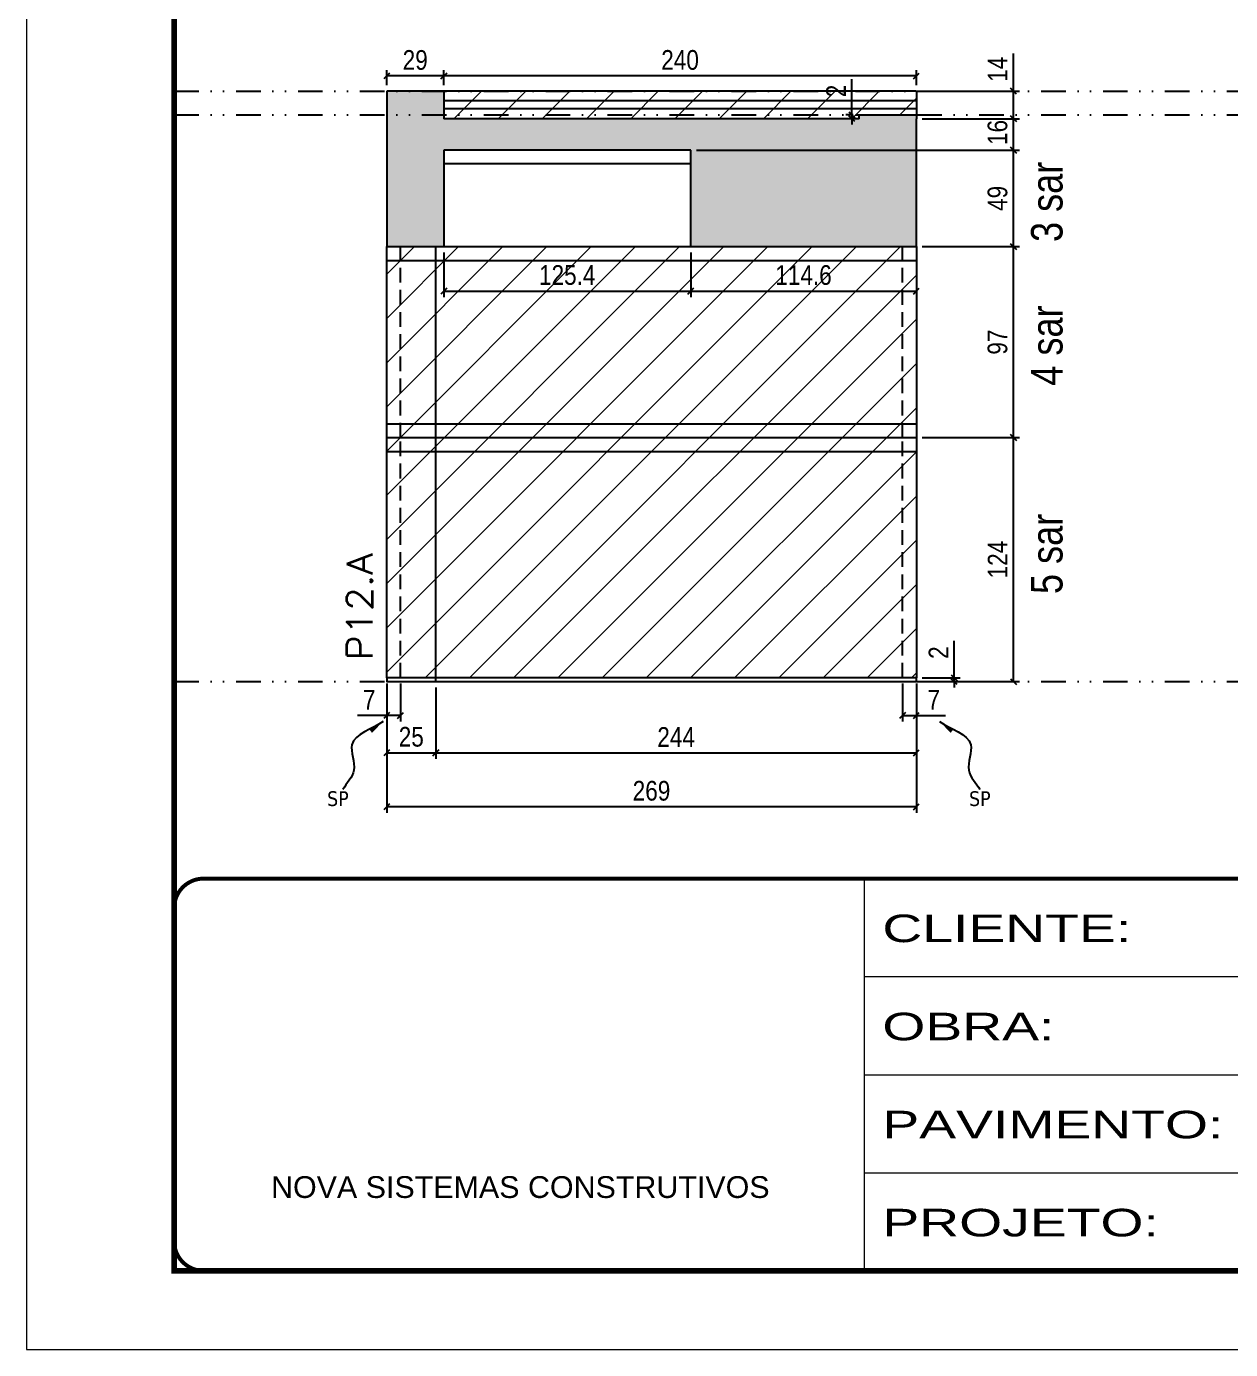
# Model space of a CAD drawing. Extents: x 14400 to 20667, y -21631 to 6985.
# Drawn here: x 16012 to 16623, y 3638 to 4310 of the extents above; entities that cross this region are included whole.
import ezdxf

# ---------------------------------------------------------------- set-up
doc = ezdxf.new("R2010")
doc.units = 0
for name, pattern in [('CONTINUO', [0]), ('DASHED', [0.75, 0.5, -0.25]), ('DIVIDE2', [0.625, 0.25, -0.125, 0, -0.125, 0, -0.125]), ('HIDDEN', [0.375, 0.25, -0.125])]:
    doc.linetypes.add(name, pattern=pattern)
for name, color, linetype in [('COTA', 241, 'Continuous'), ('NOMENCLATURA', 7, 'Continuous'), ('Nível', 160, 'Continuous'), ('Painéis', 200, 'Continuous'), ('SARR_2.2x7', 40, 'Continuous'), ('SARR_EDITAR', 141, 'Continuous'), ('texto', 7, 'Continuous')]:
    doc.layers.add(name, color=color, linetype=linetype)
for name, color, linetype, lineweight in [('Folhas', 255, 'Continuous', 9), ('Hachura', 251, 'Continuous', 9), ('SARRAFO DE PRESSAO', 251, 'DASHED', 9), ('Texto Seção', 7, 'Continuous', 15)]:
    doc.layers.add(name, color=color, linetype=linetype, lineweight=lineweight)
doc.styles.add('ARIAL', font='arial.ttf')
doc.styles.add('ARIAL_NARROW', font='ARIALN.TTF', dxfattribs={"height": 0.2})
doc.styles.add('COTA TECNICA', font='techl___.ttf', dxfattribs={"height": 10})
doc.styles.add('COTA TECNICA-50', font='techl___.ttf', dxfattribs={"height": 10})
doc.styles.add('REGUA-120', font='ROMANS.shx', dxfattribs={"height": 15})
doc.styles.get("Standard").update_dxf_attribs({"font": 'arial.ttf'})
doc.styles.add('Tecnologia', font='')
doc.styles.get('Tecnologia').set_extended_font_data('Forgotten Futurist')
doc.dimstyles.new('COTA PAINEL-50', dxfattribs={"dimtxt": 10, "dimasz": 3, "dimexe": 3, "dimexo": 3, "dimgap": 3, "dimtad": 1, "dimdec": 1, "dimzin": 12, "dimdsep": 46, "dimtxsty": 'COTA TECNICA-50', "dimblk1": 'OBLIQUE', "dimblk2": 'OBLIQUE', "dimsah": 1, "dimcen": 0.9, "dimclrd": 4, "dimclre": 4, "dimclrt": 240, "dimadec": 1, "dimazin": 3, "dimtfac": 1, "dimtdec": 1, "dimtmove": 0, "dimatfit": 3, "dimfxl": 1, "dimtolj": 1, "dimtzin": 12, "dimarcsym": 0})
doc.dimstyles.new('PAINEL', dxfattribs={"dimtxt": 10, "dimasz": 3, "dimexe": 3, "dimexo": 3, "dimgap": 3, "dimtad": 1, "dimdec": 1, "dimzin": 12, "dimdsep": 46, "dimtxsty": 'COTA TECNICA', "dimblk1": 'OBLIQUE', "dimblk2": 'OBLIQUE', "dimsah": 1, "dimcen": 0.9, "dimclrd": 4, "dimclre": 4, "dimclrt": 240, "dimadec": 1, "dimazin": 3, "dimtfac": 1, "dimtdec": 1, "dimtmove": 0, "dimatfit": 3, "dimfxl": 1, "dimtolj": 1, "dimtzin": 12, "dimarcsym": 0})
doc.dimstyles.get("Standard").update_dxf_attribs({"dimtxt": 0.18, "dimasz": 0.18, "dimexe": 0.18, "dimexo": 0.0625, "dimgap": 0.09, "dimtad": 0, "dimtih": 1, "dimtoh": 1, "dimdec": 4, "dimzin": 0, "dimdsep": 46, "dimtxsty": 'Standard', "dimcen": 0.09, "dimadec": 0, "dimazin": 0, "dimtfac": 1, "dimtdec": 4, "dimtofl": 0, "dimtmove": 0, "dimatfit": 3, "dimfxl": 1, "dimtolj": 1, "dimtzin": 0, "dimarcsym": 0})

# ---------------------------------------------------------------- blocks, each defined once
blk = doc.blocks.new('9999999999')
at = {"color": 30, "linetype": 'CONTINUO'}
for p, q in [((98564.56, 34230.21), (98564.56, 34429.45)), ((98564.56, 34379.64), (99583.98, 34379.64)), ((98564.56, 34329.83), (99487.98, 34329.83)), ((98564.56, 34280.02), (99487.98, 34280.02))]:
    blk.add_line(p, q, dxfattribs=at)
at = {"color": 30, "linetype": 'CONTINUO', "const_width": 2}
blk.add_lwpolyline([(99583.98, 34230.21), (99583.98, 34414.45, 0.414214), (99568.98, 34429.45), (98228.98, 34429.45, 0.414214), (98213.98, 34414.45), (98213.98, 34245.21, 0.414214), (98228.98, 34230.21), (99583.98, 34230.21)], format="xyb", dxfattribs=at)
at = {"layer": 'Folhas'}
blk.add_lwpolyline([(98138.98, 34190.21), (99623.98, 34190.21), (99623.98, 35240.21), (98138.98, 35240.21)], close=True, dxfattribs=at)
at = {"layer": 'Folhas', "color": 30, "const_width": 3}
blk.add_lwpolyline([(98213.98, 34230.21), (99583.98, 34230.21), (99583.98, 35200.21), (98213.98, 35200.21)], close=True, dxfattribs=at)
at = {"color": 7, "linetype": 'Continuous', "ltscale": 5, "style": 'ARIAL'}
blk.add_text('NOVA SISTEMAS CONSTRUTIVOS', height=11.0592, dxfattribs=at).set_placement((98263.19, 34267.21))
at = {"layer": 'Folhas', "color": 7, "style": 'Tecnologia', "width": 1.5}
for s, p in [('CLIENTE:', (98573.65, 34397.17)), ('OBRA:', (98573.65, 34347.31)), ('PAVIMENTO:', (98573.65, 34297.5)), ('PROJETO:', (98573.65, 34247.69))]:
    blk.add_text(s, height=14, dxfattribs=at).set_placement(p)
blk = doc.blocks.new('_Oblique')
at = {"color": 0, "linetype": 'ByBlock', "lineweight": -2}
blk.add_line((-0.5, -0.5), (0.5, 0.5), dxfattribs=at)
blk = doc.blocks.new('*D691')
at = {"layer": 'COTA', "color": 4, "lineweight": -2, "transparency": 16777216}
for p, q in [((16194.9, 3975.86), (16194.9, 3910.24)), ((16463.9, 3975.86), (16463.9, 3910.24)), ((16463.9, 3913.24), (16194.9, 3913.24))]:
    blk.add_line(p, q, dxfattribs=at)
at = {"layer": 'Defpoints', "color": 0, "transparency": 16777216}
for p in [(16194.9, 3978.86), (16463.9, 3978.86), (16194.9, 3913.24)]:
    blk.add_point(p, dxfattribs=at)
at = {"layer": 'COTA', "color": 4, "lineweight": -2, "transparency": 16777216, "xscale": 3, "yscale": 3, "zscale": 3, "rotation": 180}
blk.add_blockref('_Oblique', (16194.9, 3913.24), dxfattribs=at)
at = {"layer": 'COTA', "color": 4, "lineweight": -2, "transparency": 16777216, "xscale": 3, "yscale": 3, "zscale": 3}
blk.add_blockref('_Oblique', (16463.9, 3913.24), dxfattribs=at)
at = {"layer": 'COTA', "color": 240, "transparency": 16777216, "insert": (16329.4, 3921.37), "char_height": 10, "attachment_point": 5, "style": 'COTA TECNICA'}
blk.add_mtext('\\A1;269', dxfattribs=at)
blk = doc.blocks.new('*D692')
at = {"layer": 'COTA', "color": 4, "lineweight": -2, "transparency": 16777216}
for p, q in [((16456.9, 3975.86), (16456.9, 3956.62)), ((16463.9, 3973.86), (16463.9, 3956.62)), ((16456.9, 3959.62), (16463.9, 3959.62)), ((16463.9, 3959.62), (16478.63, 3959.62))]:
    blk.add_line(p, q, dxfattribs=at)
at = {"layer": 'Defpoints', "color": 0, "transparency": 16777216}
for p in [(16456.9, 3978.86), (16463.9, 3976.86), (16463.9, 3959.62)]:
    blk.add_point(p, dxfattribs=at)
at = {"layer": 'COTA', "color": 4, "lineweight": -2, "transparency": 16777216, "xscale": 3, "yscale": 3, "zscale": 3, "rotation": 180}
blk.add_blockref('_Oblique', (16456.9, 3959.62), dxfattribs=at)
at = {"layer": 'COTA', "color": 4, "lineweight": -2, "transparency": 16777216, "xscale": 3, "yscale": 3, "zscale": 3}
blk.add_blockref('_Oblique', (16463.9, 3959.62), dxfattribs=at)
at = {"layer": 'COTA', "color": 240, "transparency": 16777216, "insert": (16472.76, 3967.69), "char_height": 10, "attachment_point": 5, "style": 'COTA TECNICA-50'}
blk.add_mtext('\\A1;7', dxfattribs=at)
blk = doc.blocks.new('*D693')
at = {"layer": 'COTA', "color": 4, "lineweight": -2, "transparency": 16777216}
for p, q in [((16194.9, 3973.86), (16194.9, 3956.62)), ((16201.9, 3975.86), (16201.9, 3956.62)), ((16194.9, 3959.62), (16180.17, 3959.62)), ((16201.9, 3959.62), (16194.9, 3959.62))]:
    blk.add_line(p, q, dxfattribs=at)
at = {"layer": 'Defpoints', "color": 0, "transparency": 16777216}
for p in [(16194.9, 3976.86), (16201.9, 3978.86), (16194.9, 3959.62)]:
    blk.add_point(p, dxfattribs=at)
at = {"layer": 'COTA', "color": 4, "lineweight": -2, "transparency": 16777216, "xscale": 3, "yscale": 3, "zscale": 3, "rotation": 180}
blk.add_blockref('_Oblique', (16194.9, 3959.62), dxfattribs=at)
at = {"layer": 'COTA', "color": 4, "lineweight": -2, "transparency": 16777216, "xscale": 3, "yscale": 3, "zscale": 3}
blk.add_blockref('_Oblique', (16201.9, 3959.62), dxfattribs=at)
at = {"layer": 'COTA', "color": 240, "transparency": 16777216, "insert": (16186.03, 3967.69), "char_height": 10, "attachment_point": 5, "style": 'COTA TECNICA-50'}
blk.add_mtext('\\A1;7', dxfattribs=at)
blk = doc.blocks.new('*D694')
at = {"layer": 'COTA', "color": 4, "lineweight": -2, "transparency": 16777216}
for p, q in [((16483.16, 3978.86), (16483.16, 3997.66)), ((16466.9, 3978.86), (16486.16, 3978.86)), ((16466.9, 3976.86), (16486.16, 3976.86)), ((16483.16, 3976.86), (16483.16, 3978.86)), ((16483.16, 3976.86), (16483.16, 3973.86))]:
    blk.add_line(p, q, dxfattribs=at)
at = {"layer": 'Defpoints', "color": 0, "transparency": 16777216}
for p in [(16463.9, 3978.86), (16463.9, 3976.86), (16483.16, 3976.86)]:
    blk.add_point(p, dxfattribs=at)
at = {"layer": 'COTA', "color": 4, "lineweight": -2, "transparency": 16777216, "xscale": 3, "yscale": 3, "zscale": 3}
for p, rotation in [((16483.16, 3978.86), 270), ((16483.16, 3976.86), 90)]:
    blk.add_blockref('_Oblique', p, dxfattribs=dict(at, rotation=rotation))
at = {"layer": 'COTA', "color": 240, "transparency": 16777216, "insert": (16475.16, 3991.61), "char_height": 10, "attachment_point": 5, "rotation": 90, "style": 'COTA TECNICA-50'}
blk.add_mtext('\\A1;2', dxfattribs=at)
blk = doc.blocks.new('*D695')
at = {"layer": 'COTA', "color": 4, "linetype": 'ByBlock', "lineweight": -2, "transparency": 16777216}
for p, q in [((16466.9, 4100.86), (16516.27, 4100.86)), ((16513.27, 3976.86), (16513.27, 4100.86)), ((16466.9, 3976.86), (16516.27, 3976.86))]:
    blk.add_line(p, q, dxfattribs=at)
at = {"layer": 'Defpoints', "color": 0, "linetype": 'ByBlock', "transparency": 16777216}
for p in [(16463.9, 4100.86), (16513.27, 4100.86), (16463.9, 3976.86)]:
    blk.add_point(p, dxfattribs=at)
at = {"layer": 'COTA', "color": 4, "linetype": 'ByBlock', "lineweight": -2, "transparency": 16777216, "xscale": 3, "yscale": 3, "zscale": 3}
for p, rotation in [((16513.27, 4100.86), 90), ((16513.27, 3976.86), 270)]:
    blk.add_blockref('_Oblique', p, dxfattribs=dict(at, rotation=rotation))
at = {"layer": 'COTA', "color": 240, "linetype": 'ByBlock', "transparency": 16777216, "insert": (16505.19, 4038.86), "char_height": 10, "attachment_point": 5, "rotation": 90, "style": 'COTA TECNICA'}
blk.add_mtext('\\A1;124', dxfattribs=at)
blk = doc.blocks.new('*D696')
at = {"layer": 'COTA', "color": 4, "lineweight": -2, "transparency": 16777216}
for p, q in [((16219.9, 3973.86), (16219.9, 3937.68)), ((16463.9, 3973.86), (16463.9, 3937.68)), ((16219.9, 3940.68), (16463.9, 3940.68))]:
    blk.add_line(p, q, dxfattribs=at)
at = {"layer": 'Defpoints', "color": 0, "transparency": 16777216}
for p in [(16219.9, 3976.86), (16463.9, 3976.86), (16463.9, 3940.68)]:
    blk.add_point(p, dxfattribs=at)
at = {"layer": 'COTA', "color": 4, "lineweight": -2, "transparency": 16777216, "xscale": 3, "yscale": 3, "zscale": 3, "rotation": 180}
blk.add_blockref('_Oblique', (16219.9, 3940.68), dxfattribs=at)
at = {"layer": 'COTA', "color": 4, "lineweight": -2, "transparency": 16777216, "xscale": 3, "yscale": 3, "zscale": 3}
blk.add_blockref('_Oblique', (16463.9, 3940.68), dxfattribs=at)
at = {"layer": 'COTA', "color": 240, "transparency": 16777216, "insert": (16341.9, 3948.75), "char_height": 10, "attachment_point": 5, "style": 'COTA TECNICA'}
blk.add_mtext('\\A1;244', dxfattribs=at)
blk = doc.blocks.new('*D697')
at = {"layer": 'COTA', "color": 4, "lineweight": -2, "transparency": 16777216}
for p, q in [((16194.9, 3973.86), (16194.9, 3937.68)), ((16219.9, 3973.86), (16219.9, 3937.68)), ((16194.9, 3940.68), (16219.9, 3940.68))]:
    blk.add_line(p, q, dxfattribs=at)
at = {"layer": 'Defpoints', "color": 0, "transparency": 16777216}
for p in [(16194.9, 3976.86), (16219.9, 3976.86), (16219.9, 3940.68)]:
    blk.add_point(p, dxfattribs=at)
at = {"layer": 'COTA', "color": 4, "lineweight": -2, "transparency": 16777216, "xscale": 3, "yscale": 3, "zscale": 3, "rotation": 180}
blk.add_blockref('_Oblique', (16194.9, 3940.68), dxfattribs=at)
at = {"layer": 'COTA', "color": 4, "lineweight": -2, "transparency": 16777216, "xscale": 3, "yscale": 3, "zscale": 3}
blk.add_blockref('_Oblique', (16219.9, 3940.68), dxfattribs=at)
at = {"layer": 'COTA', "color": 240, "transparency": 16777216, "insert": (16207.4, 3948.79), "char_height": 10, "attachment_point": 5, "style": 'COTA TECNICA'}
blk.add_mtext('\\A1;25', dxfattribs=at)
blk = doc.blocks.new('*D699')
at = {"layer": 'COTA', "color": 4, "lineweight": -2, "transparency": 16777216}
for p, q in [((16466.9, 4197.86), (16516.27, 4197.86)), ((16513.27, 4100.86), (16513.27, 4197.86)), ((16466.9, 4100.86), (16516.27, 4100.86))]:
    blk.add_line(p, q, dxfattribs=at)
at = {"layer": 'Defpoints', "color": 0, "transparency": 16777216}
for p in [(16463.9, 4197.86), (16513.27, 4197.86), (16463.9, 4100.86)]:
    blk.add_point(p, dxfattribs=at)
at = {"layer": 'COTA', "color": 4, "lineweight": -2, "transparency": 16777216, "xscale": 3, "yscale": 3, "zscale": 3}
for p, rotation in [((16513.27, 4197.86), 90), ((16513.27, 4100.86), 270)]:
    blk.add_blockref('_Oblique', p, dxfattribs=dict(at, rotation=rotation))
at = {"layer": 'COTA', "color": 240, "transparency": 16777216, "insert": (16505.16, 4149.36), "char_height": 10, "attachment_point": 5, "rotation": 90, "style": 'COTA TECNICA'}
blk.add_mtext('\\A1;97', dxfattribs=at)
blk = doc.blocks.new('*D703')
at = {"layer": 'COTA', "color": 4, "lineweight": -2, "transparency": 16777216}
for p, q in [((16223.9, 4279.86), (16223.9, 4287.54)), ((16463.9, 4284.54), (16223.9, 4284.54)), ((16463.9, 4279.86), (16463.9, 4287.54))]:
    blk.add_line(p, q, dxfattribs=at)
at = {"layer": 'Defpoints', "color": 0, "transparency": 16777216}
for p in [(16223.9, 4284.54), (16223.9, 4276.86), (16463.9, 4276.86)]:
    blk.add_point(p, dxfattribs=at)
at = {"layer": 'COTA', "color": 4, "lineweight": -2, "transparency": 16777216, "xscale": 3, "yscale": 3, "zscale": 3, "rotation": 180}
blk.add_blockref('_Oblique', (16223.9, 4284.54), dxfattribs=at)
at = {"layer": 'COTA', "color": 4, "lineweight": -2, "transparency": 16777216, "xscale": 3, "yscale": 3, "zscale": 3}
blk.add_blockref('_Oblique', (16463.9, 4284.54), dxfattribs=at)
at = {"layer": 'COTA', "color": 240, "transparency": 16777216, "insert": (16343.9, 4292.64), "char_height": 10, "attachment_point": 5, "style": 'COTA TECNICA'}
blk.add_mtext('\\A1;240', dxfattribs=at)
blk = doc.blocks.new('*D704')
at = {"layer": 'COTA', "color": 4, "lineweight": -2, "transparency": 16777216}
for p, q in [((16194.9, 4279.86), (16194.9, 4287.54)), ((16223.9, 4284.54), (16194.9, 4284.54)), ((16223.9, 4279.86), (16223.9, 4287.54))]:
    blk.add_line(p, q, dxfattribs=at)
at = {"layer": 'Defpoints', "color": 0, "transparency": 16777216}
for p in [(16194.9, 4284.54), (16194.9, 4276.86), (16223.9, 4276.86)]:
    blk.add_point(p, dxfattribs=at)
at = {"layer": 'COTA', "color": 4, "lineweight": -2, "transparency": 16777216, "xscale": 3, "yscale": 3, "zscale": 3, "rotation": 180}
blk.add_blockref('_Oblique', (16194.9, 4284.54), dxfattribs=at)
at = {"layer": 'COTA', "color": 4, "lineweight": -2, "transparency": 16777216, "xscale": 3, "yscale": 3, "zscale": 3}
blk.add_blockref('_Oblique', (16223.9, 4284.54), dxfattribs=at)
at = {"layer": 'COTA', "color": 240, "transparency": 16777216, "insert": (16209.4, 4292.62), "char_height": 10, "attachment_point": 5, "style": 'COTA TECNICA'}
blk.add_mtext('\\A1;29', dxfattribs=at)
blk = doc.blocks.new('*D706')
at = {"layer": 'COTA', "color": 4, "lineweight": -2, "transparency": 16777216}
for p, q in [((16352.3, 4246.86), (16516.27, 4246.86)), ((16513.27, 4197.86), (16513.27, 4246.86)), ((16466.9, 4197.86), (16516.27, 4197.86))]:
    blk.add_line(p, q, dxfattribs=at)
at = {"layer": 'Defpoints', "color": 0, "transparency": 16777216}
for p in [(16349.3, 4246.86), (16513.27, 4246.86), (16463.9, 4197.86)]:
    blk.add_point(p, dxfattribs=at)
at = {"layer": 'COTA', "color": 4, "lineweight": -2, "transparency": 16777216, "xscale": 3, "yscale": 3, "zscale": 3}
for p, rotation in [((16513.27, 4246.86), 90), ((16513.27, 4197.86), 270)]:
    blk.add_blockref('_Oblique', p, dxfattribs=dict(at, rotation=rotation))
at = {"layer": 'COTA', "color": 240, "transparency": 16777216, "insert": (16505.16, 4222.36), "char_height": 10, "attachment_point": 5, "rotation": 90, "style": 'COTA TECNICA'}
blk.add_mtext('\\A1;49', dxfattribs=at)
blk = doc.blocks.new('*D707')
at = {"layer": 'COTA', "color": 4, "lineweight": -2, "transparency": 16777216}
for p, q in [((16466.9, 4262.86), (16516.27, 4262.86)), ((16513.27, 4246.86), (16513.27, 4262.86)), ((16352.3, 4246.86), (16516.27, 4246.86))]:
    blk.add_line(p, q, dxfattribs=at)
at = {"layer": 'Defpoints', "color": 0, "transparency": 16777216}
for p in [(16463.9, 4262.86), (16513.27, 4262.86), (16349.3, 4246.86)]:
    blk.add_point(p, dxfattribs=at)
at = {"layer": 'COTA', "color": 4, "lineweight": -2, "transparency": 16777216, "xscale": 3, "yscale": 3, "zscale": 3}
for p, rotation in [((16513.27, 4262.86), 90), ((16513.27, 4246.86), 270)]:
    blk.add_blockref('_Oblique', p, dxfattribs=dict(at, rotation=rotation))
at = {"layer": 'COTA', "color": 240, "transparency": 16777216, "insert": (16505.16, 4255.86), "char_height": 10, "attachment_point": 5, "rotation": 90, "style": 'COTA TECNICA'}
blk.add_mtext('\\A1;16', dxfattribs=at)
blk = doc.blocks.new('*D708')
at = {"layer": 'COTA', "color": 4, "lineweight": -2, "transparency": 16777216}
for p, q in [((16513.27, 4276.86), (16513.27, 4295.98)), ((16466.9, 4276.86), (16516.27, 4276.86)), ((16513.27, 4262.86), (16513.27, 4276.86)), ((16466.9, 4262.86), (16516.27, 4262.86))]:
    blk.add_line(p, q, dxfattribs=at)
at = {"layer": 'Defpoints', "color": 0, "transparency": 16777216}
for p in [(16463.9, 4276.86), (16513.27, 4276.86), (16463.9, 4262.86)]:
    blk.add_point(p, dxfattribs=at)
at = {"layer": 'COTA', "color": 4, "lineweight": -2, "transparency": 16777216, "xscale": 3, "yscale": 3, "zscale": 3}
for p, rotation in [((16513.27, 4276.86), 90), ((16513.27, 4262.86), 270)]:
    blk.add_blockref('_Oblique', p, dxfattribs=dict(at, rotation=rotation))
at = {"layer": 'COTA', "color": 240, "transparency": 16777216, "insert": (16505.19, 4287.92), "char_height": 10, "attachment_point": 5, "rotation": 90, "style": 'COTA TECNICA'}
blk.add_mtext('\\A1;14', dxfattribs=at)
blk = doc.blocks.new('*D2012')
at = {"layer": 'COTA', "color": 4, "lineweight": -2, "transparency": 16777216}
for p, q in [((16431.13, 4264.86), (16431.13, 4282.97)), ((16431.9, 4264.86), (16428.13, 4264.86)), ((16431.9, 4262.86), (16428.13, 4262.86)), ((16431.13, 4262.86), (16431.13, 4264.86)), ((16431.13, 4262.86), (16431.13, 4259.86))]:
    blk.add_line(p, q, dxfattribs=at)
at = {"layer": 'Defpoints', "color": 0, "transparency": 16777216}
for p in [(16431.13, 4264.86), (16434.9, 4264.86), (16434.9, 4262.86)]:
    blk.add_point(p, dxfattribs=at)
at = {"layer": 'COTA', "color": 4, "lineweight": -2, "transparency": 16777216, "xscale": 3, "yscale": 3, "zscale": 3}
for p, rotation in [((16431.13, 4264.86), 270), ((16431.13, 4262.86), 90)]:
    blk.add_blockref('_Oblique', p, dxfattribs=dict(at, rotation=rotation))
at = {"layer": 'COTA', "color": 240, "transparency": 16777216, "insert": (16423.13, 4276.92), "char_height": 10, "attachment_point": 5, "rotation": 90, "style": 'COTA TECNICA'}
blk.add_mtext('\\A1;2', dxfattribs=at)
blk = doc.blocks.new('*D2013')
at = {"layer": 'COTA', "color": 4, "lineweight": -2, "transparency": 16777216}
for p, q in [((16349.3, 4194.86), (16349.3, 4172.26)), ((16463.9, 4194.86), (16463.9, 4172.26)), ((16349.3, 4175.26), (16463.9, 4175.26))]:
    blk.add_line(p, q, dxfattribs=at)
at = {"layer": 'Defpoints', "color": 0, "transparency": 16777216}
for p in [(16349.3, 4197.86), (16463.9, 4197.86), (16463.9, 4175.26)]:
    blk.add_point(p, dxfattribs=at)
at = {"layer": 'COTA', "color": 4, "lineweight": -2, "transparency": 16777216, "xscale": 3, "yscale": 3, "zscale": 3, "rotation": 180}
blk.add_blockref('_Oblique', (16349.3, 4175.26), dxfattribs=at)
at = {"layer": 'COTA', "color": 4, "lineweight": -2, "transparency": 16777216, "xscale": 3, "yscale": 3, "zscale": 3}
blk.add_blockref('_Oblique', (16463.9, 4175.26), dxfattribs=at)
at = {"layer": 'COTA', "color": 240, "transparency": 16777216, "insert": (16406.6, 4183.36), "char_height": 10, "attachment_point": 5, "style": 'COTA TECNICA'}
blk.add_mtext('\\A1;114.6', dxfattribs=at)
blk = doc.blocks.new('*D2049')
at = {"layer": 'COTA', "color": 4, "lineweight": -2, "transparency": 16777216}
for p, q in [((16223.9, 4194.86), (16223.9, 4172.26)), ((16349.3, 4194.86), (16349.3, 4172.26)), ((16223.9, 4175.26), (16349.3, 4175.26))]:
    blk.add_line(p, q, dxfattribs=at)
at = {"layer": 'Defpoints', "color": 0, "transparency": 16777216}
for p in [(16223.9, 4197.86), (16349.3, 4197.86), (16349.3, 4175.26)]:
    blk.add_point(p, dxfattribs=at)
at = {"layer": 'COTA', "color": 4, "lineweight": -2, "transparency": 16777216, "xscale": 3, "yscale": 3, "zscale": 3, "rotation": 180}
blk.add_blockref('_Oblique', (16223.9, 4175.26), dxfattribs=at)
at = {"layer": 'COTA', "color": 4, "lineweight": -2, "transparency": 16777216, "xscale": 3, "yscale": 3, "zscale": 3}
blk.add_blockref('_Oblique', (16349.3, 4175.26), dxfattribs=at)
at = {"layer": 'COTA', "color": 240, "transparency": 16777216, "insert": (16286.6, 4183.37), "char_height": 10, "attachment_point": 5, "style": 'COTA TECNICA'}
blk.add_mtext('\\A1;125.4', dxfattribs=at)

msp = doc.modelspace()

# ---------------------------------------------------------------- hatches: boundary and pattern name
at = {"layer": 'COTA'}
h = msp.add_hatch(dxfattribs=at)
h.set_pattern_fill('AR-CONC', color=256, scale=0.03)
h.set_pattern_definition([(50, (0, -2), (5.4655401, -0.4781726), [0.5715, -6.2865]), (355, (0, -2), (-1.0573026, 5.7317054), [0.4572, -5.0292175]), (100.451445, (0.4555, -2.04), (4.4082374, 5.2535326), [0.4857003, -5.3427073]), (46.1842, (0, -0.476), (8.1323712, -1.2612698), [0.85725, -9.42975]), (96.63556, (0.678, -0.581), (7.122124, 7.4227837), [0.7285507, -8.0140682]), (351.18415, (0, -0.476), (7.122124, 7.4227837), [0.685799, -7.543792]), (21, (0.762, -0.857), (4.5484317, -3.067956), [0.5715, -6.2865]), (326, (0.762, -0.857), (1.8540609, 5.525639), [0.4572, -5.0292]), (71.451445, (1.141, -1.1127), (6.4024926, 2.457683), [0.4857003, -5.3426981]), (37.5, (0, -2), (0.0926581, 2.53665117), [0, -4.96824, 0, -5.1054, 0, -5.04825]), (7.5, (0, -2), (2.00458988, 3.00541724), [0, -2.91084, 0, -4.85394, 0, -1.92405]), (327.5, (-1.6993, -2), (4.06771786, -0.17186232), [0, -1.905, 0, -5.9436, 0, -7.8867]), (317.5, (-2.4613, -2), (4.44387544, 0.7627947), [0, -2.4765, 0, -3.94716, 0, -5.6007])])
h.paths.add_polyline_path([(16223.9, 4246.86), (16349.3, 4246.86), (16349.3, 4197.86), (16463.9, 4197.86), (16463.9, 4262.86), (16463.9, 4264.86), (16434.9, 4264.86), (16434.9, 4262.86), (16223.9, 4262.86), (16223.9, 4264.86), (16194.9, 4264.86), (16194.9, 4197.86), (16223.9, 4197.86)])
h.paths.add_polyline_path([(16194.9, 4276.86), (16194.9, 4264.86), (16223.9, 4264.86), (16223.9, 4276.86)])
at = {"layer": 'Hachura', "linetype": 'ByBlock'}
h = msp.add_hatch(dxfattribs=at)
h.set_pattern_fill('ANSI31', color=256, scale=5)
h.paths.add_polyline_path([(16463.9, 4276.86), (16223.9, 4276.86), (16223.9, 4262.86), (16434.9, 4262.86), (16434.9, 4264.86), (16463.9, 4264.86)])
h.paths.add_polyline_path([(16219.9, 4197.86), (16194.9, 4197.86), (16194.9, 4100.86), (16219.9, 4100.86)])
h.paths.add_polyline_path([(16463.9, 4197.86), (16219.9, 4197.86), (16219.9, 4100.86), (16463.9, 4100.86)])
h.paths.add_polyline_path([(16463.9, 4100.86), (16219.9, 4100.86), (16219.9, 3978.86), (16463.9, 3978.86)])
h.paths.add_polyline_path([(16219.9, 4100.86), (16194.9, 4100.86), (16194.9, 3978.86), (16219.9, 3978.86)])
h.paths.add_polyline_path([(16684.34, 4197.86), (16659.34, 4197.86), (16659.34, 4100.86), (16684.34, 4100.86)])
h.paths.add_polyline_path([(16928.34, 4197.86), (16684.34, 4197.86), (16684.34, 4100.86), (16928.34, 4100.86)])
h.paths.add_polyline_path([(16928.34, 4100.86), (16684.34, 4100.86), (16684.34, 3978.86), (16928.34, 3978.86)])
h.paths.add_polyline_path([(16684.34, 4100.86), (16659.34, 4100.86), (16659.34, 3978.86), (16684.34, 3978.86)])
h.paths.add_polyline_path([(16899.34, 4276.86), (16659.34, 4276.86), (16659.34, 4262.86), (16899.34, 4262.86)])

# ---------------------------------------------------------------- linework, layer by layer
at = {"layer": 'COTA'}
for p, q in [((16194.9, 4276.86), (16194.9, 4197.86)), ((16223.9, 4276.86), (16194.9, 4276.86)), ((16463.9, 4197.86), (16463.9, 4262.86))]:
    msp.add_line(p, q, dxfattribs=at)
at = {"layer": 'Nível', "color": 4, "linetype": 'DIVIDE2', "ltscale": 50}
for p, q in [((16086.97, 4276.86), (17456.97, 4276.86)), ((16086.97, 4264.86), (17456.97, 4264.86)), ((16086.97, 3976.86), (17456.97, 3976.86)), ((16086.97, 3976.86), (17456.97, 3976.86))]:
    msp.add_line(p, q, dxfattribs=at)
at = {"layer": 'Painéis'}
for p, q in [((16223.9, 4276.86), (16223.9, 4262.86)), ((16463.9, 4276.86), (16223.9, 4276.86)), ((16463.9, 4276.86), (16463.9, 4262.86)), ((16434.9, 4262.86), (16223.9, 4262.86)), ((16434.9, 4262.86), (16434.9, 4264.86)), ((16434.9, 4264.86), (16463.9, 4264.86)), ((16223.9, 4246.86), (16223.9, 4197.86)), ((16349.3, 4246.86), (16223.9, 4246.86)), ((16349.3, 4197.86), (16349.3, 4246.86)), ((16194.9, 3978.86), (16194.9, 4197.86)), ((16194.9, 4197.86), (16463.9, 4197.86)), ((16219.9, 3976.86), (16219.9, 4197.86)), ((16463.9, 4197.86), (16463.9, 3978.86)), ((16194.9, 4100.86), (16463.9, 4100.86))]:
    msp.add_line(p, q, dxfattribs=at)
msp.add_lwpolyline([(16463.9, 3978.86), (16194.9, 3978.86), (16194.9, 3976.86), (16463.9, 3976.86)], close=True, dxfattribs=at)
at = {"layer": 'SARR_2.2x7'}
for p, q in [((16349.3, 4239.86), (16223.9, 4239.86)), ((16194.9, 4190.86), (16463.9, 4190.86)), ((16194.9, 4107.86), (16463.9, 4107.86)), ((16194.9, 4093.86), (16463.9, 4093.86))]:
    msp.add_line(p, q, dxfattribs=at)
at = {"layer": 'SARR_2.2x7', "linetype": 'HIDDEN', "ltscale": 30}
for p, q in [((16201.9, 4100.86), (16201.9, 4197.86)), ((16456.9, 4100.86), (16456.9, 4197.86)), ((16201.9, 3978.86), (16201.9, 4100.86)), ((16456.9, 3978.86), (16456.9, 4100.86))]:
    msp.add_line(p, q, dxfattribs=at)
at = {"layer": 'SARR_EDITAR'}
for p, q in [((16463.9, 4271.86), (16223.9, 4271.86)), ((16463.9, 4267.86), (16223.9, 4267.86))]:
    msp.add_line(p, q, dxfattribs=at)

# ---------------------------------------------------------------- block references
at = {"layer": 'SARRAFO DE PRESSAO', "color": 6, "linetype": 'ByBlock'}
msp.add_blockref('9999999999', (-82127.01, -30552.63), dxfattribs=at)

# ---------------------------------------------------------------- texts
at = {"layer": 'NOMENCLATURA', "style": 'ARIAL_NARROW'}
for s, p in [('3 sar', (16538.14, 4200.22)), ('4 sar', (16538.14, 4127.22)), ('5 sar', (16538.14, 4021.38))]:
    msp.add_text(s, height=16, rotation=90, dxfattribs=at).set_placement(p)
at = {"layer": 'texto', "color": 0, "char_height": 7.5, "attachment_point": 5}
for insert in [(16170.12, 3917.37), (16496.15, 3917.37)]:
    msp.add_mtext('{\\fTahoma|b0|i0|c0|p34;\\C4;SP}', dxfattribs=dict(at, insert=insert))
at = {"layer": 'Texto Seção', "style": 'REGUA-120', "width": 1.1}
msp.add_text('P12.A', height=13, rotation=90, dxfattribs=at).set_placement((16187.65, 3987.62))

# ---------------------------------------------------------------- dimensions: what is measured, and where the dimension line sits
at = {"layer": 'COTA'}
for base, p1, p2, angle, dimstyle, picture, middle in [((16194.9, 4284.54), (16223.9, 4276.86), (16194.9, 4276.86), 180, 'PAINEL', '*D704', (16209.4, 4292.62)), ((16223.9, 4284.54), (16463.9, 4276.86), (16223.9, 4276.86), 180, 'PAINEL', '*D703', (16343.9, 4292.64)), ((16513.27, 4276.86), (16463.9, 4262.86), (16463.9, 4276.86), 90, 'PAINEL', '*D708', (16505.19, 4287.92)), ((16431.13, 4264.86), (16434.9, 4262.86), (16434.9, 4264.86), 90, 'PAINEL', '*D2012', (16423.13, 4276.92)), ((16513.27, 4246.86), (16463.9, 4197.86), (16349.3, 4246.86), 90, 'PAINEL', '*D706', (16505.16, 4222.36)), ((16513.27, 4197.86), (16463.9, 4100.86), (16463.9, 4197.86), 90, 'PAINEL', '*D699', (16505.16, 4149.36)), ((16194.9, 3959.62), (16201.9, 3978.86), (16194.9, 3976.86), 180, 'COTA PAINEL-50', '*D693', (16186.03, 3967.69))]:
    dim = msp.add_linear_dim(base=base, p1=p1, p2=p2, angle=angle, dimstyle=dimstyle, dxfattribs=at)
    dim.commit()
    dim.dimension.update_dxf_attribs({"geometry": picture, "text_midpoint": middle})
for base, p1, p2, dimstyle, picture, middle in [((16513.27, 4262.86), (16349.3, 4246.86), (16463.9, 4262.86), 'PAINEL', '*D707', (16513.27, 4255.86)), ((16483.16, 3976.86), (16463.9, 3978.86), (16463.9, 3976.86), 'COTA PAINEL-50', '*D694', (16483.16, 3991.61))]:
    dim = msp.add_linear_dim(base=base, p1=p1, p2=p2, angle=90, dimstyle=dimstyle, dxfattribs=at)
    dim.commit()
    dim.dimension.update_dxf_attribs({"geometry": picture, "text_midpoint": middle, "dimtype": 160})
for base, p1, p2, dimstyle, picture, middle in [((16349.3, 4175.26), (16223.9, 4197.86), (16349.3, 4197.86), 'PAINEL', '*D2049', (16286.6, 4183.37)), ((16463.9, 4175.26), (16349.3, 4197.86), (16463.9, 4197.86), 'PAINEL', '*D2013', (16406.6, 4183.36)), ((16463.9, 3959.62), (16456.9, 3978.86), (16463.9, 3976.86), 'COTA PAINEL-50', '*D692', (16472.76, 3967.69))]:
    dim = msp.add_linear_dim(base=base, p1=p1, p2=p2, dimstyle=dimstyle, dxfattribs=at)
    dim.commit()
    dim.dimension.update_dxf_attribs({"geometry": picture, "text_midpoint": middle})
at = {"layer": 'COTA', "linetype": 'ByBlock'}
dim = msp.add_aligned_dim(p1=(16463.9, 3976.86), p2=(16463.9, 4100.86), distance=-49.37, dimstyle='PAINEL', dxfattribs=at)
dim.commit()
dim.dimension.update_dxf_attribs({"geometry": '*D695', "text_midpoint": (16505.19, 4038.86)})
at = {"layer": 'COTA'}
dim = msp.add_linear_dim(base=(16194.9, 3913.24), p1=(16463.9, 3978.86), p2=(16194.9, 3978.86), angle=180, dimstyle='PAINEL', override={"dimarcsym": 2}, dxfattribs=at)
dim.commit()
dim.dimension.update_dxf_attribs({"geometry": '*D691', "text_midpoint": (16329.4, 3921.37)})
dim = msp.add_linear_dim(base=(16219.9, 3940.68), p1=(16194.9, 3976.86), p2=(16219.9, 3976.86), dimstyle='PAINEL', dxfattribs=at)
dim.commit()
dim.dimension.update_dxf_attribs({"geometry": '*D697', "text_midpoint": (16207.4, 3940.68), "dimtype": 160})
dim = msp.add_linear_dim(base=(16463.9, 3940.68), p1=(16219.9, 3976.86), p2=(16463.9, 3976.86), dimstyle='PAINEL', override={"dimtmove": 1}, dxfattribs=at)
dim.commit()
dim.dimension.update_dxf_attribs({"geometry": '*D696', "text_midpoint": (16341.9, 3948.75)})

# ---------------------------------------------------------------- leaders
at = {"layer": 'COTA', "path_type": 1}
for points in [[(16193.07, 3956.68), (16177.28, 3944.84), (16178.21, 3931.84), (16172.66, 3922.06)], [(16475.73, 3956.68), (16491.51, 3944.84), (16490.59, 3931.84), (16496.14, 3922.06)]]:
    msp.add_leader(points, dimstyle='Standard', override={"dimasz": 8}, dxfattribs=at)

doc.saveas('drawing.dxf')
